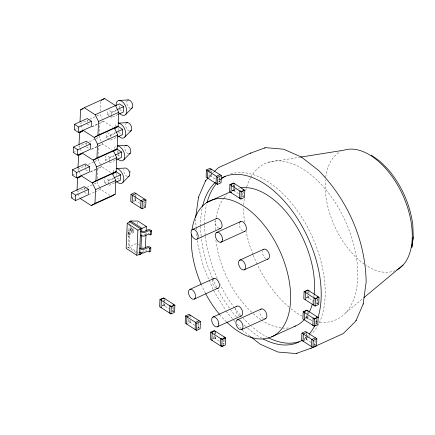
<?xml version="1.0" encoding="UTF-8"?>
<svg xmlns="http://www.w3.org/2000/svg" width="435" height="435" viewBox="0 0 435 435"><rect width="100%" height="100%" fill="white"/><g stroke="black" fill="none" stroke-linecap="round" stroke-linejoin="round"><path stroke-width="0.33" stroke-dasharray="2.17 1.63" d="M78.789 170.776L77.952 169.09L78.012 167.774M84.107 190.013L84.194 188.002M85.097 167.301L85.184 165.289M86.059 145.257L86.179 142.577M87.054 122.545L87.169 119.864M99.441 187.104L97.206 182.608L97.266 181.292M97.38 178.671L97.81 168.834L101.545 166.648L111.365 172.972M100.431 164.397L98.196 159.895L98.256 158.579M98.283 157.927L98.799 146.122L102.54 143.936L111.811 149.906M101.143 141.119L99.191 137.183L99.245 135.872M99.278 135.214L99.789 123.409L103.53 121.224L112.806 127.199M100.327 111.191L100.757 101.355M106.923 184.543L104.264 182.831L104.471 178.138M106.319 160.803L105.254 160.118L105.433 156.094M109.435 139.461L106.249 137.406L106.423 133.382M109.897 116.406L107.238 114.693L107.412 110.669M108.576 184.228L108.75 180.204L105.031 177.806M109.566 161.516L109.74 157.492L106.553 155.436M110.642 136.791L110.735 134.779L107.543 132.724M118.064 114.448L111.49 117.434L111.55 116.091M111.577 115.422L111.724 112.067L108.005 109.669M116.308 175.387L116.395 173.375M117.298 152.674L117.385 150.662M118.26 130.636L118.38 127.95M119.255 107.923L119.369 105.243M129.206 224.204L128.189 247.504L137.259 253.344M129.233 223.546L129.32 221.573M128.896 234.9L129.048 231.322M130.342 224.977L129.38 246.96L138.45 252.806M127.727 234.095A2.67 1.457 2.5 0 1 127.939 233.948L132.044 232.045L130.756 231.099L130.913 227.527L132.109 226.983M127.749 235.716L128.673 236.325L129.869 235.786L129.162 235.33A1.066 0.582 2.5 0 1 129.249 234.508L133.034 232.79A1.865 1.017 2.5 0 0 133.192 231.355L131.952 230.561L132.082 227.576M132.061 232.007L132.207 228.391L130.913 227.527M139.684 203.308L134.301 199.839L134.382 197.892M133.659 232.105L133.79 229.125M135.318 200.937L135.432 198.333M135.459 197.686L135.6 194.434M135.829 198.153L135.715 200.752L133.083 201.949M135.856 197.501L135.97 194.902M137.683 224.406L137.803 221.692M140.837 251.582L140.891 250.391M141.631 233.399L141.576 234.59L142.288 235.047M143.99 202.509L143.822 206.413L144.219 206.233L144.415 201.677M145.981 234.623L146.068 232.589M164.908 300.085L164.653 305.935L164.256 306.115L163.19 305.43L163.304 302.831M163.332 302.184L163.446 299.579M164.256 306.115L164.365 303.516M164.479 300.917L164.539 299.612M172.983 306.392L172.755 311.596L173.157 311.411L173.353 306.86M173.848 311.629L173.989 308.377M194.739 325.315L188.785 321.481L188.899 318.877M189.801 322.574L189.916 319.975M190.285 320.443L190.204 322.395L187.572 323.586M190.399 317.844L190.459 316.539M198.306 328.05L198.507 323.499M198.904 323.319L198.703 327.87L197.191 328.555M215.091 178.937L209.708 175.468L209.79 173.516M209.817 172.864L209.904 170.917M210.725 176.561L211.008 170.058M211.236 173.777L211.122 176.382L209.05 177.322M211.263 173.13L211.405 169.878M219.425 177.485L219.229 182.037L219.626 181.857L219.68 180.558M219.713 179.905L219.822 177.306M215.521 336.701L215.439 338.647L215.037 338.832L213.976 338.147L214.091 335.543M214.118 334.896L214.232 332.291M219.409 341.203L214.02 337.734L214.107 335.787M215.037 338.832L215.124 336.88M215.265 333.629L215.325 332.329M215.635 334.096L215.722 332.144M223.742 339.757L223.541 344.308L223.943 344.128L224.139 339.572M234.699 188.453L234.585 191.052L234.188 191.237L233.122 190.552L233.263 187.3M233.296 186.648L233.377 184.696M238.554 193.608L233.165 190.144L233.28 187.539M233.307 186.892L233.394 184.94M234.188 191.237L234.47 184.734M234.726 187.8L234.867 184.549M242.86 192.808L242.686 196.712L243.089 196.533L243.285 191.982M311.155 342.437L305.207 338.599L305.288 336.652M307.985 316.24L307.904 318.186L307.501 318.371L306.441 317.686L306.555 315.081M308.866 296.083L308.779 298.035L308.382 298.214L307.322 297.529L307.48 294.517M307.507 293.87L307.621 291.265M306.224 339.697L306.338 337.092M306.365 336.445L306.479 333.841M306.708 337.565L306.621 339.512L303.994 340.708M306.822 334.961L306.909 333.009M307.501 318.371L307.79 311.868M308.382 298.214L308.497 295.615M308.611 293.011L308.665 291.711M308.1 313.635L308.159 312.335M308.981 293.484L309.035 292.179M314.728 345.172L314.924 340.621M316.174 319.942L316.006 323.847L316.403 323.667L316.604 319.111M317.088 299.139L316.887 303.69L317.284 303.51L317.485 298.959M315.326 340.436L315.125 344.993L313.613 345.678M317.98 303.728L318.094 301.123M235.705 307.866L235.585 308.709A5.334 3.05 65.6 0 0 239.076 315.598M118.358 155.425L118.554 154.175M118.657 153.55L119.054 151.048M132.213 228.451L128.097 230.376A2.67 1.457 2.5 0 0 127.711 230.68M142.408 252.295L144.094 250.326M208.642 177.306L212.345 173.527M212.807 173.054L213.737 172.108M345.727 312.781L363.448 298.024M136.28 243.649L127.172 247.945M89.137 119.484L79.937 123.665L80.497 124.791M89.751 119.206L100.18 114.47L102.133 118.407M111.724 112.067L116.504 109.897M74.244 129.679L77.887 128.026M107.238 114.693L116.803 110.349M91.872 126.514L97.396 124.008M98.005 123.73L103.53 121.224M91.818 127.031L97.337 124.524M86.918 142.751L78.947 146.377L79.784 148.063M89.376 141.641L95.51 138.852M96.124 138.575L99.191 137.183M110.735 134.779L115.514 132.61M73.249 152.391L76.892 150.738M106.249 137.406L115.813 133.061M110.501 140.146L117.075 137.155M91.497 148.949L102.54 143.936L101.42 141.685M91.437 149.466L98.799 146.122M77.952 169.09L85.929 165.463M88.381 164.348L93.906 161.842M94.52 161.564L98.196 159.895M109.74 157.492L113.926 155.589M72.259 175.104L75.902 173.451M105.254 160.118L114.818 155.773M109.506 162.859L116.08 159.868M90.502 171.662L96.641 168.872M97.25 168.595L101.545 166.648L100.708 164.957M90.447 172.178L97.81 168.834M86.163 187.621L76.962 191.797L77.8 193.488M86.777 187.344L93.525 184.277M94.139 184L97.206 182.608M108.75 180.204L113.53 178.029M71.264 197.816L74.912 196.163M104.264 182.831L113.829 178.486M114.492 182.852L108.516 185.571L107.45 184.886M88.898 194.652L94.422 192.145M95.031 191.868L100.556 189.355L109.832 195.331M133.105 200.383L134.301 199.839M208.512 176.012L209.708 175.468M130.756 231.099L131.952 230.561M231.969 190.682L233.165 190.144M232.007 191.057L233.122 190.552M144.333 234.895L147.579 233.421M146.84 250.413L143.05 252.131A1.066 0.582 2.5 0 1 141.544 252.039M162.037 305.566L163.234 305.022L169.188 308.855M162.076 305.941L163.19 305.43M187.588 322.025L188.785 321.481M212.824 338.278L214.02 337.734M212.862 338.653L213.976 338.147M306.169 297.665L307.366 297.121L313.32 300.955M306.207 298.035L307.322 297.529M305.288 317.816L306.485 317.273L311.868 320.742M304.766 318.447L306.441 317.686M304.011 339.142L305.207 338.599M268.357 162.255L299.824 157.231M119.576 109.511L122.409 111.338M241.952 195.799L244.503 197.446M218.49 181.129L221.045 182.771M110.425 116.749L111.49 117.434M118.586 132.224L121.936 134.382M86.995 123.888L90.181 125.943M117.591 154.936L120.43 156.758M86.532 146.943L89.191 148.656M316.153 302.782L318.703 304.424M117.363 178.138L119.435 179.47M143.082 205.499L145.638 207.142M85.543 169.655L88.202 171.368M315.272 322.933L317.822 324.581M84.548 192.368L87.207 194.075M313.994 344.259L316.544 345.907M137.917 244.057L138.982 244.742M142.169 246.792L143.235 247.477M137.824 253.714L139.526 254.807M172.021 310.682L174.571 312.325M197.572 327.142L200.122 328.784M222.807 343.394L223.943 344.128M249.842 336.108L242.833 330.616L237.135 324.053M234.938 321.53L227.043 312.444L225.988 310.726M213.618 290.656L225.634 310.155M80.774 125.351L82.726 129.293M99.718 187.67L100.556 189.355M80.062 148.629L81.736 152.005M79.072 171.336L81.024 175.278M78.077 194.048L80.029 197.99M213.096 289.433L203.471 266.731L197.294 242.3L197.137 240.305M195.505 219.028L196.12 227.005M196.169 227.674L196.375 230.332M196.625 233.655L196.881 236.983M130.342 108.353A4.529 2.588 65.6 0 1 127.243 104.96A4.529 2.588 65.6 0 1 127.205 100.61M113.192 172.091A8.004 4.578 65.6 0 1 114.911 168.927M127.368 176.49A4.529 2.588 65.6 0 1 123.888 169.471M114.394 148.335A8.004 4.578 65.6 0 1 115.9 146.214M128.363 153.778A4.529 2.588 65.6 0 1 124.883 146.758M115.177 126.672A8.004 4.578 65.6 0 1 116.895 123.502M129.353 131.065A4.529 2.588 65.6 0 1 126.248 127.672A4.529 2.588 65.6 0 1 126.215 123.322M250.826 177.23A85.815 49.084 65.6 0 1 344.58 219.419A85.815 49.084 65.6 0 1 318.969 321.971M317.599 321.759A85.815 49.084 65.6 0 1 315.136 321.253M311.998 320.388A85.815 49.084 65.6 0 1 305.131 317.686M302.243 316.223A85.815 49.084 65.6 0 1 291.091 308.796M289.019 307.099A85.815 49.084 65.6 0 1 257.433 264.812M257.145 264.208A85.815 49.084 65.6 0 1 253.154 255.03M252.909 254.404A85.815 49.084 65.6 0 1 246.058 231.311M244.541 222.089A85.815 49.084 65.6 0 1 243.698 207.56M243.774 204.88A85.815 49.084 65.6 0 1 244.383 197.794M245.721 190.519A85.815 49.084 65.6 0 1 246.558 187.409M246.743 186.805A85.815 49.084 65.6 0 1 250.517 177.784M395.241 270.581A65.484 37.453 65.6 0 1 365.308 264.893M364.138 264.089A65.484 37.453 65.6 0 1 325.445 179.791M325.723 177.295A65.484 37.453 65.6 0 1 340.513 151.646M261.854 338.24A90.714 51.885 65.6 0 1 246.128 326.864M245.65 326.435A90.714 51.885 65.6 0 1 243.763 324.673M236.444 316.99A90.714 51.885 65.6 0 1 229.767 308.671M229.365 308.121A90.714 51.885 65.6 0 1 217 288.041M216.701 287.459A90.714 51.885 65.6 0 1 212.514 278.547M212.253 277.938A90.714 51.885 65.6 0 1 201.236 236.977M201.166 236.287A90.714 51.885 65.6 0 1 200.595 226.76M200.584 226.097A90.714 51.885 65.6 0 1 202.574 206.38M218.435 179.938A90.714 51.885 65.6 0 1 219.539 179.193M316.914 320.731A90.714 51.885 65.6 0 1 315.364 324.423M308.219 335.184A90.714 51.885 65.6 0 1 306.844 336.56M306.376 336.994A90.714 51.885 65.6 0 1 304.44 338.626M267.672 337.408A90.714 51.885 65.6 0 1 251.533 326.31M249.636 324.624A90.714 51.885 65.6 0 1 243.111 318.159M240.43 315.185A90.714 51.885 65.6 0 1 234.971 308.486M234.563 307.947A90.714 51.885 65.6 0 1 220.099 284.485M217.293 278.541A90.714 51.885 65.6 0 1 205.363 236.444M205.222 235.166A90.714 51.885 65.6 0 1 204.581 224.949M204.57 224.286A90.714 51.885 65.6 0 1 206.56 204.57M218.789 181.139A90.714 51.885 65.6 0 1 219.789 180.22M230.642 174.022A90.714 51.885 65.6 0 1 304.5 221.725A90.714 51.885 65.6 0 1 318.784 323.787M318.491 324.363A90.714 51.885 65.6 0 1 311.754 333.841M309.883 335.613A90.714 51.885 65.6 0 1 308.915 336.424M308.426 336.815A90.714 51.885 65.6 0 1 303.978 339.686M218.881 228.234A5.334 3.05 65.6 0 1 216.217 225.607L215.722 224.65A5.334 3.05 65.6 0 1 215.031 220.746M242.719 230.952A5.334 3.05 65.6 0 1 239.299 224.966L239.283 224.03A5.334 3.05 65.6 0 1 239.413 223.193M265.948 258.678A5.334 3.05 65.6 0 1 262.533 250.962M263.333 318.453A5.334 3.05 65.6 0 1 260.766 315.533L260.331 314.543A5.334 3.05 65.6 0 1 259.815 311.58M216.266 288.166A5.334 3.05 65.6 0 1 212.601 279.884M288.383 327.946A74.706 42.728 65.6 0 1 281.722 327.968M281.043 327.887A74.706 42.728 65.6 0 1 261.527 320.057M260.967 319.681A74.706 42.728 65.6 0 1 252.213 312.743M251.729 312.292A74.706 42.728 65.6 0 1 215.825 239.859M215.211 229.772A74.706 42.728 65.6 0 1 215.722 220.496M216.173 217.38A74.706 42.728 65.6 0 1 223.579 198.512M223.954 198.012A74.706 42.728 65.6 0 1 227.016 194.597M232.165 190.78A74.706 42.728 65.6 0 1 237.08 188.698M238.375 188.344A74.706 42.728 65.6 0 1 239.598 188.078M314.07 295.055A74.706 42.728 65.6 0 1 313.809 297.051M313.243 300.28A74.706 42.728 65.6 0 1 312.683 302.765M309.046 312.602A74.706 42.728 65.6 0 1 308.453 313.7M307.382 315.495A74.706 42.728 65.6 0 1 304.984 318.773M226.363 321.775A74.706 42.728 65.6 0 1 220.001 314.962M205.396 293.19A74.706 42.728 65.6 0 1 201.655 285.48M127.727 231.969A2.67 1.457 2.5 0 0 127.906 232.138L128.831 232.752L130.027 232.208L129.32 231.752A1.066 0.582 2.5 0 1 129.407 230.931L133.192 229.212A1.865 1.017 2.5 0 0 133.784 228.663M143.561 235.221A1.066 0.582 2.5 0 1 142.495 235.156M147.982 233.285A1.865 1.017 2.5 0 1 149.406 233.274"/><path stroke-width="0.65" d="M71.498 192.449L71.264 197.816L75.516 200.557L88.272 194.76L88.506 189.399L84.254 186.658L71.498 192.449L75.75 195.19L88.506 189.399M72.493 169.737L72.259 175.104L76.511 177.844L89.262 172.048L89.496 166.687L85.244 163.946L72.493 169.737L76.745 172.477L89.496 166.687M73.482 147.025L73.249 152.391L77.501 155.132L90.252 149.341L90.485 143.974L86.239 141.234L73.482 147.025L77.734 149.765L90.485 143.974M74.477 124.312L74.244 129.679L78.49 132.419L91.247 126.628L91.48 121.262L87.228 118.521L74.477 124.312L78.724 127.053L91.48 121.262M75.516 200.557L75.75 195.19M76.511 177.844L76.745 172.477M77.501 155.132L77.734 149.765M78.49 132.419L78.724 127.053M77.017 190.486L77.56 178.029L81.302 175.838L92.215 182.869L95.564 189.622L94.96 203.395L91.219 205.581L80.312 198.55M78.012 167.774L78.556 155.317L82.291 153.131L93.204 160.156L96.554 166.909L95.95 180.683L92.215 182.869L112.458 173.674L116.194 171.488L116.797 157.715L113.448 150.961L117.189 148.775L117.787 135.002L114.443 128.249L118.179 126.063L118.782 112.29L115.433 105.542L104.52 98.511L84.276 107.706L80.54 109.892L80.024 121.697M79.029 144.409L79.545 132.604L83.286 130.418L94.199 137.444L97.543 144.197L96.945 157.97L93.204 160.156L113.448 150.961M114.443 128.249L94.199 137.444L97.935 135.258L98.538 121.485L95.189 114.731L84.276 107.706M91.219 205.581L111.469 196.386L115.204 194.2L115.808 180.427L112.458 173.674M112.268 173.935L116.455 172.037L120.707 174.772L120.473 180.139L115.688 182.308M113.263 151.222L117.445 149.325L121.697 152.06L121.463 157.426L116.08 159.868M114.253 128.51L118.434 126.612L122.686 129.347L122.452 134.714L117.673 136.889M115.242 105.797L119.429 103.9L123.681 106.64L123.448 112.002L118.663 114.177M146.155 230.555L146.334 226.494L137.83 221.018L130.516 221.029L127.248 223.307L126.155 248.38L136.813 255.247L140.717 254.263L141.984 252.784M131.022 194.314L130.712 201.47L142.049 208.773L145.638 207.142L145.948 199.991L134.611 192.689L131.022 194.314L142.359 201.617L145.948 199.991M136.813 255.247L137.906 230.169L127.248 223.307M139.526 254.807L140.657 228.875L129.32 221.573M142.049 208.773L142.359 201.617M140.717 254.263L140.809 252.251M139.64 252.126L140.597 252.724A2.67 1.457 2.5 0 0 143.838 252.925L147.96 251.082L149.515 251.919L150.711 251.376L150.869 247.798L149.629 247.004A1.865 1.017 2.5 0 0 146.992 246.835L143.207 248.554A1.066 0.582 2.5 0 1 141.701 248.461L140.994 248.004L141.549 235.264M140.385 235.134L141.337 235.732A2.67 1.457 2.5 0 0 144.583 235.939L148.699 234.09L150.26 234.933L151.456 234.389L151.608 230.811L150.369 230.012A1.865 1.017 2.5 0 0 147.737 229.849L143.947 231.567A1.066 0.582 2.5 0 1 142.441 231.474L141.734 231.018L141.853 228.331L130.516 221.029M145.415 247.493L145.948 235.297M149.515 251.919L149.673 248.341L148.406 247.531L143.996 249.347A2.67 1.457 2.5 0 1 140.75 249.146L139.798 248.548L140.994 248.004M150.26 234.933L150.412 231.355L149.145 230.545L144.741 232.361A2.67 1.457 2.5 0 1 141.495 232.159L140.538 231.556L141.734 231.018M159.96 299.497L159.65 306.653L170.988 313.956L174.571 312.325L174.886 305.174L163.549 297.872L159.96 299.497L171.298 306.8L174.886 305.174M170.988 313.956L171.298 306.8M185.511 315.957L185.196 323.107L196.533 330.41L200.122 328.784L200.432 321.628L189.094 314.326L185.511 315.957L196.848 323.259L200.432 321.628M196.533 330.41L196.848 323.259M206.429 169.944L206.119 177.094L217.456 184.396L221.045 182.771L221.355 175.615L210.018 168.312L206.429 169.944L217.766 177.246L221.355 175.615M210.747 332.209L210.431 339.365L221.774 346.668L225.357 345.037L225.673 337.886L214.335 330.584L210.747 332.209L222.084 339.512L225.673 337.886M217.456 184.396L217.766 177.246M221.774 346.668L222.084 339.512M229.892 184.619L229.582 191.77L240.919 199.072L244.503 197.446L244.818 190.291L233.481 182.988L229.892 184.619L241.229 191.922L244.818 190.291M240.919 199.072L241.229 191.922M301.933 333.074L301.618 340.23L312.955 347.532L316.544 345.907L316.854 338.751L305.517 331.448L301.933 333.074L313.271 340.382L316.854 338.751M303.211 311.748L302.896 318.904L314.233 326.206L317.822 324.581L318.137 317.425L306.795 310.122L303.211 311.748L314.548 319.056L318.137 317.425M304.092 291.597L303.777 298.747L315.114 306.05L318.703 304.424L319.013 297.268L307.675 289.966L304.092 291.597L315.429 298.899L319.013 297.268M313.7 305.142L314.01 297.986L314.407 297.806L315.473 298.492L318.262 297.225L317.197 296.539L317.599 296.355M312.955 347.532L313.271 340.382M314.233 326.206L314.548 319.056M315.114 306.05L315.429 298.899M411.918 246.95L413.25 236.798L412.831 225.221C410.243 204.716 401.5 185.125 388.112 169.389L379.771 161.162L371.272 155.126M411.858 247.444L413.196 237.205M195.674 217.326L198.523 197.126M363.133 304.136L366.15 282.233C365.601 240.724 347.793 200.198 318.817 170.65L301.406 157.051L283.653 149.216L266.22 147.699L264.562 148.009M205.456 181.014L208.18 177.779M250.364 336.511L260.244 344.215L278.003 352.046L296.001 353.552L311.389 348.043L343.269 333.563L355.324 321.596L356.194 320.247M198.338 197.561L205.673 180.52M355.982 320.747L363.317 303.701M125.894 114.269L132.245 107.76M124.899 136.981L131.256 130.473M123.91 159.694L130.266 153.185M122.92 182.406L129.271 175.898M214.199 171.635L218.386 167.698L250.266 153.223L265.1 147.813M363.964 297.589L403.055 265.04M239.756 260.146L239.255 260.532A5.334 3.05 65.6 0 0 239.473 266.628A5.334 3.05 65.6 0 0 244.068 269.89L268.525 258.743A5.334 3.05 65.6 0 0 268.547 252.43A5.334 3.05 65.6 0 0 263.664 249.288L239.756 260.146A5.334 3.05 65.6 0 1 244.639 263.289A5.334 3.05 65.6 0 1 244.617 269.602L244.068 269.89M194.309 299.073L194.804 298.687A5.334 3.05 65.6 0 0 194.592 292.592A5.334 3.05 65.6 0 0 189.997 289.329L189.448 289.618A5.334 3.05 65.6 0 0 189.426 295.925A5.334 3.05 65.6 0 0 194.309 299.073L218.718 287.829A5.334 3.05 65.6 0 0 218.5 281.733A5.334 3.05 65.6 0 0 213.906 278.465L189.997 289.329M263.17 249.674L263.664 249.288M101.317 100.387L104.52 98.511M213.906 278.465L213.362 278.759A5.334 3.05 65.6 0 0 212.916 279.237M137.906 230.169L146.334 226.494M80.54 109.892L82.993 108.777M95.189 114.731L115.433 105.542M117.102 109.625L123.681 106.64M98.538 121.485L118.782 112.29M80.16 132.327L82.612 131.212M97.935 135.258L118.179 126.063M116.112 132.338L122.686 129.347M97.543 144.197L117.787 135.002M78.556 155.317L81.622 153.925M96.945 157.97L117.189 148.775M115.123 155.05L121.697 152.06M96.554 166.909L116.797 157.715M77.56 178.029L80.633 176.637M95.95 180.683L116.194 171.488M114.128 177.757L120.707 174.772M95.564 189.622L115.808 180.427M94.96 203.395L115.204 194.2M136.03 193.602L132.441 195.228L132.131 202.384L132.528 202.204M144.529 199.078L140.945 200.709L140.63 207.859L141.032 207.68M211.437 169.226L207.848 170.857L207.538 178.007L207.935 177.828M219.936 174.701L216.353 176.333L216.037 183.483L216.44 183.304M234.895 183.902L234.498 184.081L233.437 183.396L230.648 184.663L231.708 185.348L231.311 185.527L230.996 192.683L231.398 192.504M206.549 202.688L230.458 191.824M150.412 231.355L151.608 230.811M243.399 189.377L243.002 189.557L244.062 190.242L241.273 191.509L240.212 190.824L239.815 191.008L239.5 198.159L239.897 197.979M149.673 248.341L150.869 247.798M192.613 229.397L216.521 218.539M196.924 239.141A5.334 3.05 65.6 0 0 197.648 233.649L197.207 232.66A5.334 3.05 65.6 0 0 192.324 229.517A5.334 3.05 65.6 0 0 191.813 235.509L192.303 236.466A5.334 3.05 65.6 0 0 196.924 239.141L220.839 228.283M216.679 232.437L240.588 221.573M220.855 242.235L244.764 231.376M164.963 298.785L164.566 298.965L163.506 298.279L160.716 299.546L161.776 300.232L161.38 300.411L161.064 307.567L161.467 307.382M173.467 304.261L173.07 304.44L174.13 305.125L171.341 306.392L170.281 305.707L169.878 305.887L169.568 313.042L169.965 312.863M190.514 315.239L186.925 316.87L186.615 324.021L187.012 323.841M199.018 320.715L195.429 322.346L195.119 329.502L195.516 329.317M212.943 317.071L236.857 306.213M217.201 326.843L241.11 315.984M237.151 319.921A5.334 3.05 65.6 0 1 241.773 322.607L242.268 323.569A5.334 3.05 65.6 0 1 241.735 329.551A5.334 3.05 65.6 0 1 236.857 326.391L236.417 325.402A5.334 3.05 65.6 0 1 237.151 319.921L261.065 309.057M215.749 331.497L215.352 331.677L214.286 330.991L211.497 332.258L212.563 332.944L212.166 333.123L211.85 340.279L212.247 340.099M309.095 290.879L308.698 291.058L307.632 290.379L304.843 291.646L305.908 292.325L305.506 292.51L305.196 299.661L305.593 299.481M224.253 336.973L223.856 337.152L224.917 337.837L222.127 339.104L221.067 338.419L220.665 338.604L220.355 345.754L220.752 345.575L221.817 346.26L223.487 345.499M241.452 329.67L265.361 318.812M308.214 311.036L307.817 311.215L306.751 310.53L303.962 311.797L305.027 312.482L304.625 312.662L304.315 319.817L304.712 319.638M271.603 336.864L295.512 326.005M316.718 316.511L316.321 316.691L317.381 317.376L314.592 318.643L313.532 317.958L313.129 318.143L312.819 325.293L313.216 325.114M314.282 325.799L315.951 325.037M306.936 332.362L303.347 333.988L303.037 341.143L303.434 340.964M315.44 337.837L311.851 339.469L311.536 346.619L311.938 346.439M250.266 153.223L250.81 153.028M296.556 353.448L297.089 353.253M310.846 348.239L311.389 348.043M300.498 157.127L344.014 150.178A65.484 37.453 65.6 0 1 403.288 196.218A65.484 37.453 65.6 0 1 396.954 269.771M119.032 100.431L128.368 99.93M127.373 122.643L118.043 123.143A8.004 4.578 65.6 0 1 125.753 133.181A8.004 4.578 65.6 0 1 118.788 136.253M126.384 145.355L117.048 145.856A8.004 4.578 65.6 0 1 124.763 155.893A8.004 4.578 65.6 0 1 117.798 158.965M129.978 171.455L130.13 172.119M116.15 105.748A8.004 4.578 65.6 0 1 121.577 101.148A8.004 4.578 65.6 0 1 126.683 112.127A8.004 4.578 65.6 0 1 119.777 113.54M127.716 100.137A4.529 2.588 65.6 0 1 132.213 103.416A4.529 2.588 65.6 0 1 131.087 108.44M116.803 181.678A8.004 4.578 65.6 0 0 123.768 178.606A8.004 4.578 65.6 0 0 116.058 168.568L125.394 168.068A4.529 2.588 65.6 0 1 129.44 172.102A4.529 2.588 65.6 0 1 128.113 176.577M113.176 173.88A8.004 4.578 65.6 0 1 113.149 172.662M125.737 145.556A4.529 2.588 65.6 0 1 130.228 148.835A4.529 2.588 65.6 0 1 129.103 153.865M115.161 128.456A8.004 4.578 65.6 0 1 115.134 127.237M126.726 122.844A4.529 2.588 65.6 0 1 131.223 126.123A4.529 2.588 65.6 0 1 130.092 131.152M302.276 340.159A90.714 51.885 65.6 0 1 263.072 338.898M202.574 206.38A90.714 51.885 65.6 0 1 215.298 182.482M221.812 177.866A90.714 51.885 65.6 0 1 294.859 214.651A90.714 51.885 65.6 0 1 317.963 317.67M314.505 326.174A90.714 51.885 65.6 0 1 309.1 334.21M299.128 341.72A90.714 51.885 65.6 0 1 268.281 337.718M207.049 202.574A90.714 51.885 65.6 0 1 216.934 183.064M220.3 179.775A90.714 51.885 65.6 0 1 225.221 176.365M219.583 228.457A5.334 3.05 65.6 0 0 221.556 222.791L221.121 221.801A5.334 3.05 65.6 0 0 215.977 218.827M244.127 231.436A5.334 3.05 65.6 0 0 246.313 229.245L246.368 228.353A5.334 3.05 65.6 0 0 243.638 222.421A5.334 3.05 65.6 0 0 239.685 222.481M267.982 259.032A5.334 3.05 65.6 0 1 267.351 259.119M264.73 318.893A5.334 3.05 65.6 0 0 266.176 312.711L265.687 311.748A5.334 3.05 65.6 0 0 260.565 309.443M240.479 316.06A5.334 3.05 65.6 0 0 242.627 313.809L242.676 312.906A5.334 3.05 65.6 0 0 240.24 307.322A5.334 3.05 65.6 0 0 236.357 306.588M218.218 288.215A5.334 3.05 65.6 0 1 216.967 288.383M304.114 319.763A74.706 42.728 65.6 0 1 294.283 326.506M240.843 187.871A74.706 42.728 65.6 0 1 292.831 220.757A74.706 42.728 65.6 0 1 314.146 294.381M312.368 303.962A74.706 42.728 65.6 0 1 309.328 312.042M191.976 230.093A74.706 42.728 65.6 0 1 251.147 211.666A74.706 42.728 65.6 0 1 289.139 312.053A74.706 42.728 65.6 0 1 226.847 322.237M219.566 314.445A74.706 42.728 65.6 0 1 205.701 293.766M201.128 284.272A74.706 42.728 65.6 0 1 191.503 234.59M218.761 323.765L218.718 324.668A5.334 3.05 65.6 0 1 214.803 326.223A5.334 3.05 65.6 0 1 211.676 319.567L211.796 318.724A5.334 3.05 65.6 0 1 215.629 317.577A5.334 3.05 65.6 0 1 218.761 323.765M222.459 239.212L222.399 240.104A5.334 3.05 65.6 0 1 218.81 241.811A5.334 3.05 65.6 0 1 215.39 235.824L215.374 234.889A5.334 3.05 65.6 0 1 219.012 232.752A5.334 3.05 65.6 0 1 222.459 239.212"/></g></svg>
